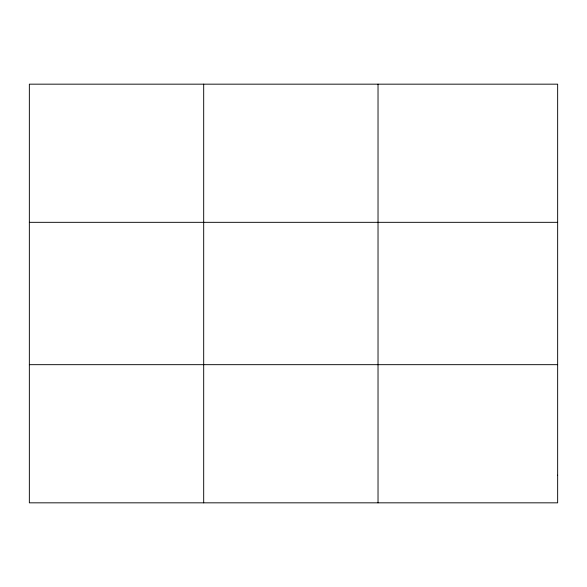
<?xml version="1.0" encoding="UTF-8"?>
<svg xmlns="http://www.w3.org/2000/svg" width="587" height="587" viewBox="0 0 587 587"><rect width="100%" height="100%" fill="white"/><g stroke="black" fill="none" stroke-linecap="round" stroke-linejoin="round"><path stroke-width="0.88" d="M203.689 502.832L203.689 84.168M378.028 502.832L378.028 84.168M29.35 222.326L557.65 222.326M29.35 364.674L557.65 364.674M557.65 475.199L557.65 502.832L29.35 502.832L29.35 84.168L557.65 84.168L557.65 475.199"/></g></svg>
